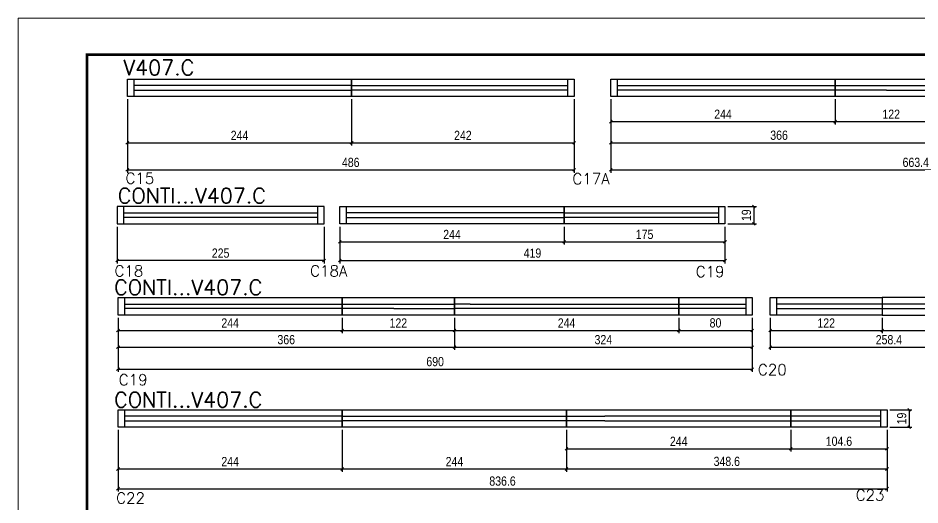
# Model space of a CAD drawing. Extents: x 567194 to 573448, y 6745 to 10093.
# Drawn here: x 570378 to 571359, y 8414 to 8944 of the extents above; entities that cross this region are included whole.
import ezdxf

# ---------------------------------------------------------------- set-up
doc = ezdxf.new("R2010")
doc.units = 0
doc.linetypes.add('DASHED', pattern=[0.75, 0.5, -0.25])
doc.layers.get('0').update_dxf_attribs({"linetype": 'CONTINUOUS'})
doc.layers.get('DEFPOINTS').update_dxf_attribs({"linetype": 'CONTINUOUS'})
for name, color, linetype in [('5', 5, 'CONTINUOUS'), ('COTA', 241, 'CONTINUOUS'), ('NOMENCLATURA', 7, 'CONTINUOUS'), ('Painéis', 200, 'CONTINUOUS'), ('SARR_2.2x7', 40, 'CONTINUOUS')]:
    doc.layers.add(name, color=color, linetype=linetype)
doc.layers.add('Folhas', color=255, linetype='CONTINUOUS', lineweight=9)
doc.layers.add('SARRAFO DE PRESSAO', color=251, linetype='DASHED', lineweight=9)
doc.styles.add('COTA TECNICA', font='techl___.ttf', dxfattribs={"height": 10})
doc.styles.add('COTA TECNICA-50', font='techl___.ttf', dxfattribs={"height": 10})
doc.styles.get("Standard").update_dxf_attribs({"font": 'ROMANS.SHX'})
doc.dimstyles.new('COTA PAINEL-50', dxfattribs={"dimtxt": 10, "dimasz": 3, "dimexe": 3, "dimexo": 3, "dimgap": 3, "dimtad": 1, "dimdec": 1, "dimzin": 12, "dimdsep": 46, "dimtxsty": 'COTA TECNICA-50', "dimblk1": 'OBLIQUE', "dimblk2": 'OBLIQUE', "dimsah": 1, "dimcen": 0.9, "dimclrd": 4, "dimclre": 4, "dimclrt": 240, "dimadec": 1, "dimazin": 3, "dimtfac": 1, "dimtdec": 1, "dimtmove": 0, "dimatfit": 3, "dimfxl": 1, "dimtolj": 1, "dimtzin": 12, "dimarcsym": 0})
doc.dimstyles.new('PAINEL', dxfattribs={"dimtxt": 10, "dimasz": 3, "dimexe": 3, "dimexo": 3, "dimgap": 3, "dimtad": 1, "dimdec": 1, "dimzin": 12, "dimdsep": 46, "dimtxsty": 'COTA TECNICA', "dimblk1": 'OBLIQUE', "dimblk2": 'OBLIQUE', "dimsah": 1, "dimcen": 0.9, "dimclrd": 4, "dimclre": 4, "dimclrt": 240, "dimadec": 1, "dimazin": 3, "dimtfac": 1, "dimtdec": 1, "dimtmove": 0, "dimatfit": 3, "dimfxl": 1, "dimtolj": 1, "dimtzin": 12, "dimarcsym": 0})

# ---------------------------------------------------------------- blocks, each defined once
blk = doc.blocks.new('9999999999')
at = {"layer": 'Folhas'}
blk.add_lwpolyline([(98138.98, 34190.21), (99623.98, 34190.21), (99623.98, 35240.21), (98138.98, 35240.21)], close=True, dxfattribs=at)
at = {"layer": 'Folhas', "color": 30, "const_width": 3}
blk.add_lwpolyline([(98213.98, 34230.21), (99583.98, 34230.21), (99583.98, 35200.21), (98213.98, 35200.21)], close=True, dxfattribs=at)
blk = doc.blocks.new('_Oblique')
at = {"color": 0, "linetype": 'ByBlock', "lineweight": -2}
blk.add_line((-0.5, -0.5), (0.5, 0.5), dxfattribs=at)
blk = doc.blocks.new('*D55')
at = {"layer": 'COTA', "color": 4, "linetype": 'ByBlock', "lineweight": -2, "transparency": 16777216}
for p, q in [((570496.63, 8855.63), (570496.63, 8775.73)), ((570982.63, 8855.63), (570982.63, 8775.73)), ((570496.63, 8778.73), (570982.63, 8778.73))]:
    blk.add_line(p, q, dxfattribs=at)
at = {"layer": 'DEFPOINTS', "color": 0, "linetype": 'ByBlock', "transparency": 16777216}
for p in [(570496.63, 8858.63), (570982.63, 8858.63), (570982.63, 8778.73)]:
    blk.add_point(p, dxfattribs=at)
at = {"layer": 'COTA', "color": 4, "linetype": 'ByBlock', "lineweight": -2, "transparency": 16777216, "xscale": 3, "yscale": 3, "zscale": 3, "rotation": 180}
blk.add_blockref('_Oblique', (570496.63, 8778.73), dxfattribs=at)
at = {"layer": 'COTA', "color": 4, "linetype": 'ByBlock', "lineweight": -2, "transparency": 16777216, "xscale": 3, "yscale": 3, "zscale": 3}
blk.add_blockref('_Oblique', (570982.63, 8778.73), dxfattribs=at)
at = {"layer": 'COTA', "color": 240, "linetype": 'ByBlock', "transparency": 16777216, "insert": (570739.63, 8786.86), "char_height": 10, "attachment_point": 5, "style": 'COTA TECNICA-50'}
blk.add_mtext('\\A1;486', dxfattribs=at)
blk = doc.blocks.new('*D169')
at = {"layer": 'COTA', "color": 4, "linetype": 'ByBlock', "lineweight": -2, "transparency": 16777216}
for p, q in [((570496.63, 8855.63), (570496.63, 8805.23)), ((570740.63, 8855.63), (570740.63, 8805.23)), ((570496.63, 8808.23), (570740.63, 8808.23))]:
    blk.add_line(p, q, dxfattribs=at)
at = {"layer": 'DEFPOINTS', "color": 0, "linetype": 'ByBlock', "transparency": 16777216}
for p in [(570496.63, 8858.63), (570740.63, 8858.63), (570740.63, 8808.23)]:
    blk.add_point(p, dxfattribs=at)
at = {"layer": 'COTA', "color": 4, "linetype": 'ByBlock', "lineweight": -2, "transparency": 16777216, "xscale": 3, "yscale": 3, "zscale": 3, "rotation": 180}
blk.add_blockref('_Oblique', (570496.63, 8808.23), dxfattribs=at)
at = {"layer": 'COTA', "color": 4, "linetype": 'ByBlock', "lineweight": -2, "transparency": 16777216, "xscale": 3, "yscale": 3, "zscale": 3}
blk.add_blockref('_Oblique', (570740.63, 8808.23), dxfattribs=at)
at = {"layer": 'COTA', "color": 240, "linetype": 'ByBlock', "transparency": 16777216, "insert": (570618.63, 8816.3), "char_height": 10, "attachment_point": 5, "style": 'COTA TECNICA-50'}
blk.add_mtext('\\A1;244', dxfattribs=at)
blk = doc.blocks.new('*D56')
at = {"layer": 'COTA', "color": 4, "linetype": 'ByBlock', "lineweight": -2, "transparency": 16777216}
for p, q in [((570740.63, 8855.63), (570740.63, 8805.23)), ((570982.63, 8855.63), (570982.63, 8805.23)), ((570740.63, 8808.23), (570982.63, 8808.23))]:
    blk.add_line(p, q, dxfattribs=at)
at = {"layer": 'DEFPOINTS', "color": 0, "linetype": 'ByBlock', "transparency": 16777216}
for p in [(570740.63, 8858.63), (570982.63, 8858.63), (570982.63, 8808.23)]:
    blk.add_point(p, dxfattribs=at)
at = {"layer": 'COTA', "color": 4, "linetype": 'ByBlock', "lineweight": -2, "transparency": 16777216, "xscale": 3, "yscale": 3, "zscale": 3, "rotation": 180}
blk.add_blockref('_Oblique', (570740.63, 8808.23), dxfattribs=at)
at = {"layer": 'COTA', "color": 4, "linetype": 'ByBlock', "lineweight": -2, "transparency": 16777216, "xscale": 3, "yscale": 3, "zscale": 3}
blk.add_blockref('_Oblique', (570982.63, 8808.23), dxfattribs=at)
at = {"layer": 'COTA', "color": 240, "linetype": 'ByBlock', "transparency": 16777216, "insert": (570861.63, 8816.3), "char_height": 10, "attachment_point": 5, "style": 'COTA TECNICA-50'}
blk.add_mtext('\\A1;242', dxfattribs=at)
blk = doc.blocks.new('*D57')
at = {"layer": 'COTA', "color": 4, "linetype": 'ByBlock', "lineweight": -2, "transparency": 16777216}
for p, q in [((571022.63, 8855.63), (571022.63, 8775.73)), ((571686.06, 8855.63), (571686.06, 8775.73)), ((571022.63, 8778.73), (571686.06, 8778.73))]:
    blk.add_line(p, q, dxfattribs=at)
at = {"layer": 'DEFPOINTS', "color": 0, "linetype": 'ByBlock', "transparency": 16777216}
for p in [(571022.63, 8858.63), (571686.06, 8858.63), (571686.06, 8778.73)]:
    blk.add_point(p, dxfattribs=at)
at = {"layer": 'COTA', "color": 4, "linetype": 'ByBlock', "lineweight": -2, "transparency": 16777216, "xscale": 3, "yscale": 3, "zscale": 3, "rotation": 180}
blk.add_blockref('_Oblique', (571022.63, 8778.73), dxfattribs=at)
at = {"layer": 'COTA', "color": 4, "linetype": 'ByBlock', "lineweight": -2, "transparency": 16777216, "xscale": 3, "yscale": 3, "zscale": 3}
blk.add_blockref('_Oblique', (571686.06, 8778.73), dxfattribs=at)
at = {"layer": 'COTA', "color": 240, "linetype": 'ByBlock', "transparency": 16777216, "insert": (571354.35, 8786.95), "char_height": 10, "attachment_point": 5, "style": 'COTA TECNICA-50'}
blk.add_mtext('\\A1;663.4', dxfattribs=at)
blk = doc.blocks.new('*D170')
at = {"layer": 'COTA', "color": 4, "linetype": 'ByBlock', "lineweight": -2, "transparency": 16777216}
for p, q in [((571022.63, 8855.63), (571022.63, 8828.28)), ((571266.63, 8855.63), (571266.63, 8828.28)), ((571022.63, 8831.28), (571266.63, 8831.28))]:
    blk.add_line(p, q, dxfattribs=at)
at = {"layer": 'DEFPOINTS', "color": 0, "linetype": 'ByBlock', "transparency": 16777216}
for p in [(571022.63, 8858.63), (571266.63, 8858.63), (571266.63, 8831.28)]:
    blk.add_point(p, dxfattribs=at)
at = {"layer": 'COTA', "color": 4, "linetype": 'ByBlock', "lineweight": -2, "transparency": 16777216, "xscale": 3, "yscale": 3, "zscale": 3, "rotation": 180}
blk.add_blockref('_Oblique', (571022.63, 8831.28), dxfattribs=at)
at = {"layer": 'COTA', "color": 4, "linetype": 'ByBlock', "lineweight": -2, "transparency": 16777216, "xscale": 3, "yscale": 3, "zscale": 3}
blk.add_blockref('_Oblique', (571266.63, 8831.28), dxfattribs=at)
at = {"layer": 'COTA', "color": 240, "linetype": 'ByBlock', "transparency": 16777216, "insert": (571144.63, 8839.35), "char_height": 10, "attachment_point": 5, "style": 'COTA TECNICA-50'}
blk.add_mtext('\\A1;244', dxfattribs=at)
blk = doc.blocks.new('*D171')
at = {"layer": 'COTA', "color": 4, "linetype": 'ByBlock', "lineweight": -2, "transparency": 16777216}
for p, q in [((571266.63, 8855.63), (571266.63, 8828.28)), ((571388.63, 8855.63), (571388.63, 8828.28)), ((571266.63, 8831.28), (571388.63, 8831.28))]:
    blk.add_line(p, q, dxfattribs=at)
at = {"layer": 'DEFPOINTS', "color": 0, "linetype": 'ByBlock', "transparency": 16777216}
for p in [(571266.63, 8858.63), (571388.63, 8858.63), (571388.63, 8831.28)]:
    blk.add_point(p, dxfattribs=at)
at = {"layer": 'COTA', "color": 4, "linetype": 'ByBlock', "lineweight": -2, "transparency": 16777216, "xscale": 3, "yscale": 3, "zscale": 3, "rotation": 180}
blk.add_blockref('_Oblique', (571266.63, 8831.28), dxfattribs=at)
at = {"layer": 'COTA', "color": 4, "linetype": 'ByBlock', "lineweight": -2, "transparency": 16777216, "xscale": 3, "yscale": 3, "zscale": 3}
blk.add_blockref('_Oblique', (571388.63, 8831.28), dxfattribs=at)
at = {"layer": 'COTA', "color": 240, "linetype": 'ByBlock', "transparency": 16777216, "insert": (571327.63, 8839.34), "char_height": 10, "attachment_point": 5, "style": 'COTA TECNICA-50'}
blk.add_mtext('\\A1;122', dxfattribs=at)
blk = doc.blocks.new('*D172')
at = {"layer": 'COTA', "color": 4, "linetype": 'ByBlock', "lineweight": -2, "transparency": 16777216}
for p, q in [((570485.58, 8716.95), (570485.58, 8677.06)), ((570710.58, 8716.95), (570710.58, 8677.06)), ((570710.58, 8680.06), (570485.58, 8680.06))]:
    blk.add_line(p, q, dxfattribs=at)
at = {"layer": 'DEFPOINTS', "color": 0, "linetype": 'ByBlock', "transparency": 16777216}
for p in [(570485.58, 8719.95), (570710.58, 8719.95), (570485.58, 8680.06)]:
    blk.add_point(p, dxfattribs=at)
at = {"layer": 'COTA', "color": 4, "linetype": 'ByBlock', "lineweight": -2, "transparency": 16777216, "xscale": 3, "yscale": 3, "zscale": 3, "rotation": 180}
blk.add_blockref('_Oblique', (570485.58, 8680.06), dxfattribs=at)
at = {"layer": 'COTA', "color": 4, "linetype": 'ByBlock', "lineweight": -2, "transparency": 16777216, "xscale": 3, "yscale": 3, "zscale": 3}
blk.add_blockref('_Oblique', (570710.58, 8680.06), dxfattribs=at)
at = {"layer": 'COTA', "color": 240, "linetype": 'ByBlock', "transparency": 16777216, "insert": (570598.08, 8688.17), "char_height": 10, "attachment_point": 5, "style": 'COTA TECNICA-50'}
blk.add_mtext('\\A1;225', dxfattribs=at)
blk = doc.blocks.new('*D59')
at = {"layer": 'COTA', "color": 4, "linetype": 'ByBlock', "lineweight": -2, "transparency": 16777216}
for p, q in [((570727.84, 8716.95), (570727.84, 8677.06)), ((571146.81, 8716.95), (571146.81, 8677.06)), ((570727.84, 8680.06), (571146.81, 8680.06))]:
    blk.add_line(p, q, dxfattribs=at)
at = {"layer": 'DEFPOINTS', "color": 0, "linetype": 'ByBlock', "transparency": 16777216}
for p in [(570727.84, 8719.95), (571146.81, 8719.95), (571146.81, 8680.06)]:
    blk.add_point(p, dxfattribs=at)
at = {"layer": 'COTA', "color": 4, "linetype": 'ByBlock', "lineweight": -2, "transparency": 16777216, "xscale": 3, "yscale": 3, "zscale": 3, "rotation": 180}
blk.add_blockref('_Oblique', (570727.84, 8680.06), dxfattribs=at)
at = {"layer": 'COTA', "color": 4, "linetype": 'ByBlock', "lineweight": -2, "transparency": 16777216, "xscale": 3, "yscale": 3, "zscale": 3}
blk.add_blockref('_Oblique', (571146.81, 8680.06), dxfattribs=at)
at = {"layer": 'COTA', "color": 240, "linetype": 'ByBlock', "transparency": 16777216, "insert": (570937.33, 8688.16), "char_height": 10, "attachment_point": 5, "style": 'COTA TECNICA-50'}
blk.add_mtext('\\A1;419', dxfattribs=at)
blk = doc.blocks.new('*D173')
at = {"layer": 'COTA', "color": 4, "linetype": 'ByBlock', "lineweight": -2, "transparency": 16777216}
for p, q in [((570727.84, 8716.95), (570727.84, 8697.42)), ((570971.84, 8716.95), (570971.84, 8697.42)), ((570727.84, 8700.42), (570971.84, 8700.42))]:
    blk.add_line(p, q, dxfattribs=at)
at = {"layer": 'DEFPOINTS', "color": 0, "linetype": 'ByBlock', "transparency": 16777216}
for p in [(570727.84, 8719.95), (570971.84, 8719.95), (570971.84, 8700.42)]:
    blk.add_point(p, dxfattribs=at)
at = {"layer": 'COTA', "color": 4, "linetype": 'ByBlock', "lineweight": -2, "transparency": 16777216, "xscale": 3, "yscale": 3, "zscale": 3, "rotation": 180}
blk.add_blockref('_Oblique', (570727.84, 8700.42), dxfattribs=at)
at = {"layer": 'COTA', "color": 4, "linetype": 'ByBlock', "lineweight": -2, "transparency": 16777216, "xscale": 3, "yscale": 3, "zscale": 3}
blk.add_blockref('_Oblique', (570971.84, 8700.42), dxfattribs=at)
at = {"layer": 'COTA', "color": 240, "linetype": 'ByBlock', "transparency": 16777216, "insert": (570849.84, 8708.49), "char_height": 10, "attachment_point": 5, "style": 'COTA TECNICA-50'}
blk.add_mtext('\\A1;244', dxfattribs=at)
blk = doc.blocks.new('*D60')
at = {"layer": 'COTA', "color": 4, "linetype": 'ByBlock', "lineweight": -2, "transparency": 16777216}
for p, q in [((570971.84, 8716.95), (570971.84, 8697.42)), ((571146.81, 8716.95), (571146.81, 8697.42)), ((570971.84, 8700.42), (571146.81, 8700.42))]:
    blk.add_line(p, q, dxfattribs=at)
at = {"layer": 'DEFPOINTS', "color": 0, "linetype": 'ByBlock', "transparency": 16777216}
for p in [(570971.84, 8719.95), (571146.81, 8719.95), (571146.81, 8700.42)]:
    blk.add_point(p, dxfattribs=at)
at = {"layer": 'COTA', "color": 4, "linetype": 'ByBlock', "lineweight": -2, "transparency": 16777216, "xscale": 3, "yscale": 3, "zscale": 3, "rotation": 180}
blk.add_blockref('_Oblique', (570971.84, 8700.42), dxfattribs=at)
at = {"layer": 'COTA', "color": 4, "linetype": 'ByBlock', "lineweight": -2, "transparency": 16777216, "xscale": 3, "yscale": 3, "zscale": 3}
blk.add_blockref('_Oblique', (571146.81, 8700.42), dxfattribs=at)
at = {"layer": 'COTA', "color": 240, "linetype": 'ByBlock', "transparency": 16777216, "insert": (571059.33, 8708.53), "char_height": 10, "attachment_point": 5, "style": 'COTA TECNICA-50'}
blk.add_mtext('\\A1;175', dxfattribs=at)
blk = doc.blocks.new('*D61')
at = {"layer": 'COTA', "color": 4, "linetype": 'ByBlock', "lineweight": -2, "transparency": 16777216}
for p, q in [((570486.46, 8617.79), (570486.46, 8559)), ((571176.49, 8617.79), (571176.49, 8559)), ((570486.46, 8562), (571176.49, 8562))]:
    blk.add_line(p, q, dxfattribs=at)
at = {"layer": 'DEFPOINTS', "color": 0, "linetype": 'ByBlock', "transparency": 16777216}
for p in [(570486.46, 8620.79), (571176.49, 8620.79), (571176.49, 8562)]:
    blk.add_point(p, dxfattribs=at)
at = {"layer": 'COTA', "color": 4, "linetype": 'ByBlock', "lineweight": -2, "transparency": 16777216, "xscale": 3, "yscale": 3, "zscale": 3, "rotation": 180}
blk.add_blockref('_Oblique', (570486.46, 8562), dxfattribs=at)
at = {"layer": 'COTA', "color": 4, "linetype": 'ByBlock', "lineweight": -2, "transparency": 16777216, "xscale": 3, "yscale": 3, "zscale": 3}
blk.add_blockref('_Oblique', (571176.49, 8562), dxfattribs=at)
at = {"layer": 'COTA', "color": 240, "linetype": 'ByBlock', "transparency": 16777216, "insert": (570831.47, 8570.13), "char_height": 10, "attachment_point": 5, "style": 'COTA TECNICA-50'}
blk.add_mtext('\\A1;690', dxfattribs=at)
blk = doc.blocks.new('*D174')
at = {"layer": 'COTA', "color": 4, "linetype": 'ByBlock', "lineweight": -2, "transparency": 16777216}
for p, q in [((570486.46, 8617.79), (570486.46, 8601.11)), ((570730.46, 8617.79), (570730.46, 8601.11)), ((570486.46, 8604.11), (570730.46, 8604.11))]:
    blk.add_line(p, q, dxfattribs=at)
at = {"layer": 'DEFPOINTS', "color": 0, "linetype": 'ByBlock', "transparency": 16777216}
for p in [(570486.46, 8620.79), (570730.46, 8620.79), (570730.46, 8604.11)]:
    blk.add_point(p, dxfattribs=at)
at = {"layer": 'COTA', "color": 4, "linetype": 'ByBlock', "lineweight": -2, "transparency": 16777216, "xscale": 3, "yscale": 3, "zscale": 3, "rotation": 180}
blk.add_blockref('_Oblique', (570486.46, 8604.11), dxfattribs=at)
at = {"layer": 'COTA', "color": 4, "linetype": 'ByBlock', "lineweight": -2, "transparency": 16777216, "xscale": 3, "yscale": 3, "zscale": 3}
blk.add_blockref('_Oblique', (570730.46, 8604.11), dxfattribs=at)
at = {"layer": 'COTA', "color": 240, "linetype": 'ByBlock', "transparency": 16777216, "insert": (570608.46, 8612.19), "char_height": 10, "attachment_point": 5, "style": 'COTA TECNICA-50'}
blk.add_mtext('\\A1;244', dxfattribs=at)
blk = doc.blocks.new('*D175')
at = {"layer": 'COTA', "color": 4, "linetype": 'ByBlock', "lineweight": -2, "transparency": 16777216}
for p, q in [((570730.46, 8617.79), (570730.46, 8601.11)), ((570852.46, 8617.79), (570852.46, 8601.11)), ((570730.46, 8604.11), (570852.46, 8604.11))]:
    blk.add_line(p, q, dxfattribs=at)
at = {"layer": 'DEFPOINTS', "color": 0, "linetype": 'ByBlock', "transparency": 16777216}
for p in [(570730.46, 8620.79), (570852.46, 8620.79), (570852.46, 8604.11)]:
    blk.add_point(p, dxfattribs=at)
at = {"layer": 'COTA', "color": 4, "linetype": 'ByBlock', "lineweight": -2, "transparency": 16777216, "xscale": 3, "yscale": 3, "zscale": 3, "rotation": 180}
blk.add_blockref('_Oblique', (570730.46, 8604.11), dxfattribs=at)
at = {"layer": 'COTA', "color": 4, "linetype": 'ByBlock', "lineweight": -2, "transparency": 16777216, "xscale": 3, "yscale": 3, "zscale": 3}
blk.add_blockref('_Oblique', (570852.46, 8604.11), dxfattribs=at)
at = {"layer": 'COTA', "color": 240, "linetype": 'ByBlock', "transparency": 16777216, "insert": (570791.46, 8612.17), "char_height": 10, "attachment_point": 5, "style": 'COTA TECNICA-50'}
blk.add_mtext('\\A1;122', dxfattribs=at)
blk = doc.blocks.new('*D62')
at = {"layer": 'COTA', "color": 4, "linetype": 'ByBlock', "lineweight": -2, "transparency": 16777216}
for p, q in [((571096.46, 8617.79), (571096.46, 8601.11)), ((571176.49, 8617.79), (571176.49, 8601.11)), ((571096.46, 8604.11), (571176.49, 8604.11))]:
    blk.add_line(p, q, dxfattribs=at)
at = {"layer": 'DEFPOINTS', "color": 0, "linetype": 'ByBlock', "transparency": 16777216}
for p in [(571096.46, 8620.79), (571176.49, 8620.79), (571176.49, 8604.11)]:
    blk.add_point(p, dxfattribs=at)
at = {"layer": 'COTA', "color": 4, "linetype": 'ByBlock', "lineweight": -2, "transparency": 16777216, "xscale": 3, "yscale": 3, "zscale": 3, "rotation": 180}
blk.add_blockref('_Oblique', (571096.46, 8604.11), dxfattribs=at)
at = {"layer": 'COTA', "color": 4, "linetype": 'ByBlock', "lineweight": -2, "transparency": 16777216, "xscale": 3, "yscale": 3, "zscale": 3}
blk.add_blockref('_Oblique', (571176.49, 8604.11), dxfattribs=at)
at = {"layer": 'COTA', "color": 240, "linetype": 'ByBlock', "transparency": 16777216, "insert": (571136.47, 8612.24), "char_height": 10, "attachment_point": 5, "style": 'COTA TECNICA-50'}
blk.add_mtext('\\A1;80', dxfattribs=at)
blk = doc.blocks.new('*D177')
at = {"layer": 'COTA', "color": 4, "linetype": 'ByBlock', "lineweight": -2, "transparency": 16777216}
for p, q in [((571149.81, 8738.95), (571181.2, 8738.95)), ((571178.2, 8738.95), (571178.2, 8719.95)), ((571149.81, 8719.95), (571181.2, 8719.95))]:
    blk.add_line(p, q, dxfattribs=at)
at = {"layer": 'DEFPOINTS', "color": 0, "linetype": 'ByBlock', "transparency": 16777216}
for p in [(571146.81, 8738.95), (571146.81, 8719.95), (571178.2, 8719.95)]:
    blk.add_point(p, dxfattribs=at)
at = {"layer": 'COTA', "color": 4, "linetype": 'ByBlock', "lineweight": -2, "transparency": 16777216, "xscale": 3, "yscale": 3, "zscale": 3}
for p, rotation in [((571178.2, 8738.95), 90), ((571178.2, 8719.95), 270)]:
    blk.add_blockref('_Oblique', p, dxfattribs=dict(at, rotation=rotation))
at = {"layer": 'COTA', "color": 240, "linetype": 'ByBlock', "transparency": 16777216, "insert": (571170.11, 8729.45), "char_height": 10, "attachment_point": 5, "rotation": 90, "style": 'COTA TECNICA-50'}
blk.add_mtext('\\A1;19', dxfattribs=at)
blk = doc.blocks.new('*D178')
at = {"layer": 'COTA', "color": 4, "linetype": 'ByBlock', "lineweight": -2, "transparency": 16777216}
for p, q in [((571195.92, 8617.79), (571195.92, 8582.8)), ((571454.32, 8617.79), (571454.32, 8582.8)), ((571195.92, 8585.8), (571454.32, 8585.8))]:
    blk.add_line(p, q, dxfattribs=at)
at = {"layer": 'DEFPOINTS', "color": 0, "linetype": 'ByBlock', "transparency": 16777216}
for p in [(571195.92, 8620.79), (571454.32, 8620.79), (571454.32, 8585.8)]:
    blk.add_point(p, dxfattribs=at)
at = {"layer": 'COTA', "color": 4, "linetype": 'ByBlock', "lineweight": -2, "transparency": 16777216, "xscale": 3, "yscale": 3, "zscale": 3, "rotation": 180}
blk.add_blockref('_Oblique', (571195.92, 8585.8), dxfattribs=at)
at = {"layer": 'COTA', "color": 4, "linetype": 'ByBlock', "lineweight": -2, "transparency": 16777216, "xscale": 3, "yscale": 3, "zscale": 3}
blk.add_blockref('_Oblique', (571454.32, 8585.8), dxfattribs=at)
at = {"layer": 'COTA', "color": 240, "linetype": 'ByBlock', "transparency": 16777216, "insert": (571325.12, 8593.93), "char_height": 10, "attachment_point": 5, "style": 'COTA TECNICA-50'}
blk.add_mtext('\\A1;258.4', dxfattribs=at)
blk = doc.blocks.new('*D179')
at = {"layer": 'COTA', "color": 4, "linetype": 'ByBlock', "lineweight": -2, "transparency": 16777216}
for p, q in [((571195.92, 8617.79), (571195.92, 8601.11)), ((571317.92, 8617.79), (571317.92, 8601.11)), ((571195.92, 8604.11), (571317.92, 8604.11))]:
    blk.add_line(p, q, dxfattribs=at)
at = {"layer": 'DEFPOINTS', "color": 0, "linetype": 'ByBlock', "transparency": 16777216}
for p in [(571195.92, 8620.79), (571317.92, 8620.79), (571317.92, 8604.11)]:
    blk.add_point(p, dxfattribs=at)
at = {"layer": 'COTA', "color": 4, "linetype": 'ByBlock', "lineweight": -2, "transparency": 16777216, "xscale": 3, "yscale": 3, "zscale": 3}
for p, rotation in [((571195.92, 8604.11), 180.0000727987055), ((571317.92, 8604.11), 7.279870543824064e-05)]:
    blk.add_blockref('_Oblique', p, dxfattribs=dict(at, rotation=rotation))
at = {"layer": 'COTA', "color": 240, "linetype": 'ByBlock', "transparency": 16777216, "insert": (571256.92, 8612.17), "char_height": 10, "attachment_point": 5, "rotation": 0.00007, "style": 'COTA TECNICA-50'}
blk.add_mtext('\\A1;122', dxfattribs=at)
blk = doc.blocks.new('*D180')
at = {"layer": 'COTA', "color": 4, "linetype": 'ByBlock', "lineweight": -2, "transparency": 16777216}
for p, q in [((571317.92, 8617.79), (571317.92, 8601.11)), ((571454.32, 8617.79), (571454.32, 8601.11)), ((571317.92, 8604.11), (571454.32, 8604.11))]:
    blk.add_line(p, q, dxfattribs=at)
at = {"layer": 'DEFPOINTS', "color": 0, "linetype": 'ByBlock', "transparency": 16777216}
for p in [(571317.92, 8620.79), (571454.32, 8620.79), (571454.32, 8604.11)]:
    blk.add_point(p, dxfattribs=at)
at = {"layer": 'COTA', "color": 4, "linetype": 'ByBlock', "lineweight": -2, "transparency": 16777216, "xscale": 3, "yscale": 3, "zscale": 3, "rotation": 180}
blk.add_blockref('_Oblique', (571317.92, 8604.11), dxfattribs=at)
at = {"layer": 'COTA', "color": 4, "linetype": 'ByBlock', "lineweight": -2, "transparency": 16777216, "xscale": 3, "yscale": 3, "zscale": 3}
blk.add_blockref('_Oblique', (571454.32, 8604.11), dxfattribs=at)
at = {"layer": 'COTA', "color": 240, "linetype": 'ByBlock', "transparency": 16777216, "insert": (571386.12, 8612.33), "char_height": 10, "attachment_point": 5, "style": 'COTA TECNICA-50'}
blk.add_mtext('\\A1;136.4', dxfattribs=at)
blk = doc.blocks.new('*D65')
at = {"layer": 'COTA', "color": 4, "linetype": 'ByBlock', "lineweight": -2, "transparency": 16777216}
for p, q in [((570486.46, 8495.75), (570486.46, 8428.86)), ((571323.09, 8495.75), (571323.09, 8428.86)), ((570486.46, 8431.86), (571323.09, 8431.86))]:
    blk.add_line(p, q, dxfattribs=at)
at = {"layer": 'DEFPOINTS', "color": 0, "linetype": 'ByBlock', "transparency": 16777216}
for p in [(570486.46, 8498.75), (571323.09, 8498.75), (571323.09, 8431.86)]:
    blk.add_point(p, dxfattribs=at)
at = {"layer": 'COTA', "color": 4, "linetype": 'ByBlock', "lineweight": -2, "transparency": 16777216, "xscale": 3, "yscale": 3, "zscale": 3, "rotation": 180}
blk.add_blockref('_Oblique', (570486.46, 8431.86), dxfattribs=at)
at = {"layer": 'COTA', "color": 4, "linetype": 'ByBlock', "lineweight": -2, "transparency": 16777216, "xscale": 3, "yscale": 3, "zscale": 3}
blk.add_blockref('_Oblique', (571323.09, 8431.86), dxfattribs=at)
at = {"layer": 'COTA', "color": 240, "linetype": 'ByBlock', "transparency": 16777216, "insert": (570904.77, 8440.1), "char_height": 10, "attachment_point": 5, "style": 'COTA TECNICA-50'}
blk.add_mtext('\\A1;836.6', dxfattribs=at)
blk = doc.blocks.new('*D181')
at = {"layer": 'COTA', "color": 4, "linetype": 'ByBlock', "lineweight": -2, "transparency": 16777216}
for p, q in [((570486.46, 8495.75), (570486.46, 8450.3)), ((570730.46, 8495.75), (570730.46, 8450.3)), ((570486.46, 8453.3), (570730.46, 8453.3))]:
    blk.add_line(p, q, dxfattribs=at)
at = {"layer": 'DEFPOINTS', "color": 0, "linetype": 'ByBlock', "transparency": 16777216}
for p in [(570486.46, 8498.75), (570730.46, 8498.75), (570730.46, 8453.3)]:
    blk.add_point(p, dxfattribs=at)
at = {"layer": 'COTA', "color": 4, "linetype": 'ByBlock', "lineweight": -2, "transparency": 16777216, "xscale": 3, "yscale": 3, "zscale": 3, "rotation": 180}
blk.add_blockref('_Oblique', (570486.46, 8453.3), dxfattribs=at)
at = {"layer": 'COTA', "color": 4, "linetype": 'ByBlock', "lineweight": -2, "transparency": 16777216, "xscale": 3, "yscale": 3, "zscale": 3}
blk.add_blockref('_Oblique', (570730.46, 8453.3), dxfattribs=at)
at = {"layer": 'COTA', "color": 240, "linetype": 'ByBlock', "transparency": 16777216, "insert": (570608.46, 8461.37), "char_height": 10, "attachment_point": 5, "style": 'COTA TECNICA-50'}
blk.add_mtext('\\A1;244', dxfattribs=at)
blk = doc.blocks.new('*D182')
at = {"layer": 'COTA', "color": 4, "linetype": 'ByBlock', "lineweight": -2, "transparency": 16777216}
for p, q in [((570730.46, 8495.75), (570730.46, 8450.3)), ((570974.46, 8495.75), (570974.46, 8450.3)), ((570730.46, 8453.3), (570974.46, 8453.3))]:
    blk.add_line(p, q, dxfattribs=at)
at = {"layer": 'DEFPOINTS', "color": 0, "linetype": 'ByBlock', "transparency": 16777216}
for p in [(570730.46, 8498.75), (570974.46, 8498.75), (570974.46, 8453.3)]:
    blk.add_point(p, dxfattribs=at)
at = {"layer": 'COTA', "color": 4, "linetype": 'ByBlock', "lineweight": -2, "transparency": 16777216, "xscale": 3, "yscale": 3, "zscale": 3, "rotation": 180}
blk.add_blockref('_Oblique', (570730.46, 8453.3), dxfattribs=at)
at = {"layer": 'COTA', "color": 4, "linetype": 'ByBlock', "lineweight": -2, "transparency": 16777216, "xscale": 3, "yscale": 3, "zscale": 3}
blk.add_blockref('_Oblique', (570974.46, 8453.3), dxfattribs=at)
at = {"layer": 'COTA', "color": 240, "linetype": 'ByBlock', "transparency": 16777216, "insert": (570852.46, 8461.37), "char_height": 10, "attachment_point": 5, "style": 'COTA TECNICA-50'}
blk.add_mtext('\\A1;244', dxfattribs=at)
blk = doc.blocks.new('*D183')
at = {"layer": 'COTA', "color": 4, "linetype": 'ByBlock', "lineweight": -2, "transparency": 16777216}
for p, q in [((570974.46, 8495.75), (570974.46, 8472.33)), ((571218.46, 8495.75), (571218.46, 8472.33)), ((570974.46, 8475.33), (571218.46, 8475.33))]:
    blk.add_line(p, q, dxfattribs=at)
at = {"layer": 'DEFPOINTS', "color": 0, "linetype": 'ByBlock', "transparency": 16777216}
for p in [(570974.46, 8498.75), (571218.46, 8498.75), (571218.46, 8475.33)]:
    blk.add_point(p, dxfattribs=at)
at = {"layer": 'COTA', "color": 4, "linetype": 'ByBlock', "lineweight": -2, "transparency": 16777216, "xscale": 3, "yscale": 3, "zscale": 3, "rotation": 180}
blk.add_blockref('_Oblique', (570974.46, 8475.33), dxfattribs=at)
at = {"layer": 'COTA', "color": 4, "linetype": 'ByBlock', "lineweight": -2, "transparency": 16777216, "xscale": 3, "yscale": 3, "zscale": 3}
blk.add_blockref('_Oblique', (571218.46, 8475.33), dxfattribs=at)
at = {"layer": 'COTA', "color": 240, "linetype": 'ByBlock', "transparency": 16777216, "insert": (571096.46, 8483.4), "char_height": 10, "attachment_point": 5, "style": 'COTA TECNICA-50'}
blk.add_mtext('\\A1;244', dxfattribs=at)
blk = doc.blocks.new('*D66')
at = {"layer": 'COTA', "color": 4, "linetype": 'ByBlock', "lineweight": -2, "transparency": 16777216}
for p, q in [((571218.46, 8495.75), (571218.46, 8472.33)), ((571323.09, 8495.75), (571323.09, 8472.33)), ((571218.46, 8475.33), (571323.09, 8475.33))]:
    blk.add_line(p, q, dxfattribs=at)
at = {"layer": 'DEFPOINTS', "color": 0, "linetype": 'ByBlock', "transparency": 16777216}
for p in [(571218.46, 8498.75), (571323.09, 8498.75), (571323.09, 8475.33)]:
    blk.add_point(p, dxfattribs=at)
at = {"layer": 'COTA', "color": 4, "linetype": 'ByBlock', "lineweight": -2, "transparency": 16777216, "xscale": 3, "yscale": 3, "zscale": 3, "rotation": 180}
blk.add_blockref('_Oblique', (571218.46, 8475.33), dxfattribs=at)
at = {"layer": 'COTA', "color": 4, "linetype": 'ByBlock', "lineweight": -2, "transparency": 16777216, "xscale": 3, "yscale": 3, "zscale": 3}
blk.add_blockref('_Oblique', (571323.09, 8475.33), dxfattribs=at)
at = {"layer": 'COTA', "color": 240, "linetype": 'ByBlock', "transparency": 16777216, "insert": (571270.77, 8483.43), "char_height": 10, "attachment_point": 5, "style": 'COTA TECNICA-50'}
blk.add_mtext('\\A1;104.6', dxfattribs=at)
blk = doc.blocks.new('*D74')
at = {"layer": 'COTA', "color": 4, "linetype": 'ByBlock', "lineweight": -2, "transparency": 16777216}
for p, q in [((571326.09, 8517.75), (571350.12, 8517.75)), ((571347.12, 8517.75), (571347.12, 8498.75)), ((571326.09, 8498.75), (571350.12, 8498.75))]:
    blk.add_line(p, q, dxfattribs=at)
at = {"layer": 'DEFPOINTS', "color": 0, "linetype": 'ByBlock', "transparency": 16777216}
for p in [(571323.09, 8517.75), (571323.09, 8498.75), (571347.12, 8498.75)]:
    blk.add_point(p, dxfattribs=at)
at = {"layer": 'COTA', "color": 4, "linetype": 'ByBlock', "lineweight": -2, "transparency": 16777216, "xscale": 3, "yscale": 3, "zscale": 3}
for p, rotation in [((571347.12, 8517.75), 90), ((571347.12, 8498.75), 270)]:
    blk.add_blockref('_Oblique', p, dxfattribs=dict(at, rotation=rotation))
at = {"layer": 'COTA', "color": 240, "linetype": 'ByBlock', "transparency": 16777216, "insert": (571339.03, 8508.25), "char_height": 10, "attachment_point": 5, "rotation": 90, "style": 'COTA TECNICA-50'}
blk.add_mtext('\\A1;19', dxfattribs=at)
blk = doc.blocks.new('*D227')
at = {"layer": 'COTA', "color": 4, "lineweight": -2, "transparency": 16777216}
for p, q in [((571022.63, 8855.63), (571022.63, 8805.23)), ((571388.63, 8855.63), (571388.63, 8805.23)), ((571022.63, 8808.23), (571388.63, 8808.23))]:
    blk.add_line(p, q, dxfattribs=at)
at = {"layer": 'DEFPOINTS', "color": 0, "transparency": 16777216}
for p in [(571022.63, 8858.63), (571388.63, 8858.63), (571388.63, 8808.23)]:
    blk.add_point(p, dxfattribs=at)
at = {"layer": 'COTA', "color": 4, "lineweight": -2, "transparency": 16777216, "xscale": 3, "yscale": 3, "zscale": 3, "rotation": 180}
blk.add_blockref('_Oblique', (571022.63, 8808.23), dxfattribs=at)
at = {"layer": 'COTA', "color": 4, "lineweight": -2, "transparency": 16777216, "xscale": 3, "yscale": 3, "zscale": 3}
blk.add_blockref('_Oblique', (571388.63, 8808.23), dxfattribs=at)
at = {"layer": 'COTA', "color": 240, "transparency": 16777216, "insert": (571205.63, 8816.45), "char_height": 10, "attachment_point": 5, "style": 'COTA TECNICA'}
blk.add_mtext('\\A1;366', dxfattribs=at)
blk = doc.blocks.new('*D99')
at = {"layer": 'COTA', "color": 4, "lineweight": -2, "transparency": 16777216}
for p, q in [((570974.46, 8495.75), (570974.46, 8450.3)), ((571323.09, 8495.75), (571323.09, 8450.3)), ((570974.46, 8453.3), (571323.09, 8453.3))]:
    blk.add_line(p, q, dxfattribs=at)
at = {"layer": 'DEFPOINTS', "color": 0, "transparency": 16777216}
for p in [(570974.46, 8498.75), (571323.09, 8498.75), (571323.09, 8453.3)]:
    blk.add_point(p, dxfattribs=at)
at = {"layer": 'COTA', "color": 4, "lineweight": -2, "transparency": 16777216, "xscale": 3, "yscale": 3, "zscale": 3, "rotation": 180}
blk.add_blockref('_Oblique', (570974.46, 8453.3), dxfattribs=at)
at = {"layer": 'COTA', "color": 4, "lineweight": -2, "transparency": 16777216, "xscale": 3, "yscale": 3, "zscale": 3}
blk.add_blockref('_Oblique', (571323.09, 8453.3), dxfattribs=at)
at = {"layer": 'COTA', "color": 240, "transparency": 16777216, "insert": (571148.77, 8461.54), "char_height": 10, "attachment_point": 5, "style": 'COTA TECNICA'}
blk.add_mtext('\\A1;348.6', dxfattribs=at)
blk = doc.blocks.new('*D231')
at = {"layer": 'COTA', "color": 4, "lineweight": -2, "transparency": 16777216}
for p, q in [((570486.46, 8617.79), (570486.46, 8582.8)), ((570852.46, 8617.79), (570852.46, 8582.8)), ((570486.46, 8585.8), (570852.46, 8585.8))]:
    blk.add_line(p, q, dxfattribs=at)
at = {"layer": 'DEFPOINTS', "color": 0, "transparency": 16777216}
for p in [(570486.46, 8620.79), (570852.46, 8620.79), (570852.46, 8585.8)]:
    blk.add_point(p, dxfattribs=at)
at = {"layer": 'COTA', "color": 4, "lineweight": -2, "transparency": 16777216, "xscale": 3, "yscale": 3, "zscale": 3, "rotation": 180}
blk.add_blockref('_Oblique', (570486.46, 8585.8), dxfattribs=at)
at = {"layer": 'COTA', "color": 4, "lineweight": -2, "transparency": 16777216, "xscale": 3, "yscale": 3, "zscale": 3}
blk.add_blockref('_Oblique', (570852.46, 8585.8), dxfattribs=at)
at = {"layer": 'COTA', "color": 240, "transparency": 16777216, "insert": (570669.46, 8594.02), "char_height": 10, "attachment_point": 5, "style": 'COTA TECNICA'}
blk.add_mtext('\\A1;366', dxfattribs=at)
blk = doc.blocks.new('*D232')
at = {"layer": 'COTA', "color": 4, "lineweight": -2, "transparency": 16777216}
for p, q in [((570852.46, 8617.79), (570852.46, 8582.8)), ((571176.49, 8617.79), (571176.49, 8582.8)), ((570852.46, 8585.8), (571176.49, 8585.8))]:
    blk.add_line(p, q, dxfattribs=at)
at = {"layer": 'DEFPOINTS', "color": 0, "transparency": 16777216}
for p in [(570852.46, 8620.79), (571176.49, 8620.79), (571176.49, 8585.8)]:
    blk.add_point(p, dxfattribs=at)
at = {"layer": 'COTA', "color": 4, "lineweight": -2, "transparency": 16777216, "xscale": 3, "yscale": 3, "zscale": 3, "rotation": 180}
blk.add_blockref('_Oblique', (570852.46, 8585.8), dxfattribs=at)
at = {"layer": 'COTA', "color": 4, "lineweight": -2, "transparency": 16777216, "xscale": 3, "yscale": 3, "zscale": 3}
blk.add_blockref('_Oblique', (571176.49, 8585.8), dxfattribs=at)
at = {"layer": 'COTA', "color": 240, "transparency": 16777216, "insert": (571014.47, 8594.02), "char_height": 10, "attachment_point": 5, "style": 'COTA TECNICA'}
blk.add_mtext('\\A1;324', dxfattribs=at)
blk = doc.blocks.new('*D233')
at = {"layer": 'COTA', "color": 4, "lineweight": -2, "transparency": 16777216}
for p, q in [((570852.46, 8617.79), (570852.46, 8601.11)), ((571096.46, 8617.79), (571096.46, 8601.11)), ((570852.46, 8604.11), (571096.46, 8604.11))]:
    blk.add_line(p, q, dxfattribs=at)
at = {"layer": 'DEFPOINTS', "color": 0, "transparency": 16777216}
for p in [(570852.46, 8620.79), (571096.46, 8620.79), (571096.46, 8604.11)]:
    blk.add_point(p, dxfattribs=at)
at = {"layer": 'COTA', "color": 4, "lineweight": -2, "transparency": 16777216, "xscale": 3, "yscale": 3, "zscale": 3, "rotation": 180}
blk.add_blockref('_Oblique', (570852.46, 8604.11), dxfattribs=at)
at = {"layer": 'COTA', "color": 4, "lineweight": -2, "transparency": 16777216, "xscale": 3, "yscale": 3, "zscale": 3}
blk.add_blockref('_Oblique', (571096.46, 8604.11), dxfattribs=at)
at = {"layer": 'COTA', "color": 240, "transparency": 16777216, "insert": (570974.46, 8612.19), "char_height": 10, "attachment_point": 5, "style": 'COTA TECNICA'}
blk.add_mtext('\\A1;244', dxfattribs=at)

msp = doc.modelspace()

# ---------------------------------------------------------------- linework, layer by layer
at = {"layer": 'Painéis', "linetype": 'Continuous'}
for points in [[(570496.63, 8877.63), (570740.63, 8877.63), (570740.63, 8858.63), (570496.63, 8858.63)], [(570740.63, 8877.63), (570982.63, 8877.63), (570982.63, 8858.63), (570740.63, 8858.63)], [(571022.63, 8877.63), (571266.63, 8877.63), (571266.63, 8858.63), (571022.63, 8858.63)], [(571266.63, 8877.63), (571388.63, 8877.63), (571388.63, 8858.63), (571266.63, 8858.63)], [(570727.84, 8738.95), (570971.84, 8738.95), (570971.84, 8719.95), (570727.84, 8719.95)], [(570971.84, 8738.95), (571146.81, 8738.95), (571146.81, 8719.95), (570971.84, 8719.95)], [(570486.46, 8639.79), (570730.46, 8639.79), (570730.46, 8620.79), (570486.46, 8620.79)], [(570730.46, 8639.79), (570852.46, 8639.79), (570852.46, 8620.79), (570730.46, 8620.79)], [(570852.46, 8639.79), (571096.46, 8639.79), (571096.46, 8620.79), (570852.46, 8620.79)], [(571096.46, 8639.79), (571176.49, 8639.79), (571176.49, 8620.79), (571096.46, 8620.79)], [(571195.92, 8639.79), (571317.92, 8639.79), (571317.92, 8620.79), (571195.92, 8620.79)], [(571317.92, 8620.79), (571454.32, 8620.79), (571454.32, 8639.79), (571317.92, 8639.79)], [(570486.46, 8517.75), (570730.46, 8517.75), (570730.46, 8498.75), (570486.46, 8498.75)], [(570730.46, 8517.75), (570974.46, 8517.75), (570974.46, 8498.75), (570730.46, 8498.75)], [(570974.46, 8517.75), (571218.46, 8517.75), (571218.46, 8498.75), (570974.46, 8498.75)]]:
    msp.add_lwpolyline(points, close=True, dxfattribs=at)
for points in [[(570485.58, 8738.95), (570485.58, 8719.95), (570710.58, 8719.95), (570710.58, 8738.95), (570485.58, 8738.95)], [(571218.46, 8517.75), (571323.09, 8517.76), (571323.09, 8498.75), (571218.45, 8498.75), (571218.46, 8517.75)]]:
    msp.add_lwpolyline(points, dxfattribs=at)
at = {"layer": 'SARR_2.2x7', "linetype": 'Continuous'}
for p, q in [((570503.63, 8877.63), (570503.63, 8858.63)), ((570740.63, 8870.63), (570503.63, 8870.63)), ((570740.63, 8870.63), (570975.63, 8870.63)), ((570975.63, 8877.63), (570975.63, 8858.63)), ((571029.63, 8877.63), (571029.63, 8858.63)), ((571029.63, 8870.63), (571322.63, 8870.63)), ((571322.63, 8870.63), (571388.63, 8870.63)), ((570503.63, 8865.63), (570740.63, 8865.63)), ((570975.63, 8865.63), (570740.63, 8865.63)), ((571322.63, 8865.63), (571029.63, 8865.63)), ((571322.63, 8865.63), (571388.63, 8865.63)), ((570492.58, 8738.95), (570492.58, 8719.95)), ((570703.58, 8738.95), (570703.58, 8719.95)), ((570734.84, 8738.95), (570734.84, 8719.95)), ((571139.81, 8738.95), (571139.81, 8719.95)), ((570492.58, 8731.95), (570703.58, 8731.95)), ((570703.58, 8726.95), (570492.58, 8726.95)), ((570971.84, 8731.95), (570734.84, 8731.95)), ((570734.84, 8726.95), (570971.84, 8726.95)), ((570971.84, 8731.95), (571139.81, 8731.95)), ((571139.81, 8726.95), (570971.84, 8726.95)), ((570493.46, 8639.79), (570493.46, 8620.79)), ((571169.49, 8639.79), (571169.49, 8620.79)), ((571202.92, 8639.79), (571202.92, 8620.79)), ((570493.46, 8632.79), (570786.46, 8632.79)), ((570786.46, 8627.79), (570493.46, 8627.79)), ((570786.46, 8632.79), (570852.46, 8632.79)), ((570786.46, 8627.79), (570852.46, 8627.79)), ((570869.46, 8632.79), (570852.46, 8632.79)), ((570869.46, 8627.79), (570852.46, 8627.79)), ((570869.46, 8632.79), (571169.49, 8632.79)), ((571169.49, 8627.79), (570869.46, 8627.79)), ((571447.32, 8632.79), (571202.92, 8632.79)), ((571202.92, 8627.79), (571447.32, 8627.79)), ((570493.46, 8517.75), (570493.46, 8498.75)), ((571316.09, 8517.75), (571316.09, 8498.75)), ((570730.46, 8510.75), (570493.46, 8510.75)), ((570730.46, 8510.75), (570974.46, 8510.75)), ((570974.46, 8510.75), (571016.06, 8510.69)), ((571316.09, 8510.75), (571016.06, 8510.69)), ((570493.46, 8505.75), (570730.46, 8505.75)), ((570974.46, 8505.75), (570730.46, 8505.75)), ((571016.06, 8505.69), (570974.46, 8505.68)), ((571016.06, 8505.69), (571316.09, 8505.75))]:
    msp.add_line(p, q, dxfattribs=at)

# ---------------------------------------------------------------- block references
at = {"layer": 'SARRAFO DE PRESSAO', "color": 6, "linetype": 'ByBlock'}
msp.add_blockref('9999999999', (472238.73, -26296.18), dxfattribs=at)

# ---------------------------------------------------------------- texts
at = {"layer": '5', "linetype": 'Continuous'}
for s, p in [('C15', (570494.61, 8763.66)), ('C17A', (570980.79, 8763.11)), ('C18', (570482.64, 8662.78)), ('C18A', (570695.43, 8662.82)), ('C19', (571114.95, 8662.04)), ('C20', (571182.6, 8555.32)), ('C19', (570487.26, 8544.34)), ('C23', (571288.95, 8418.98)), ('C22', (570484.41, 8415.69))]:
    msp.add_text(s, height=12, rotation=359.99996, dxfattribs=at).set_placement(p)
at = {"layer": 'NOMENCLATURA', "linetype": 'Continuous'}
for s, p in [('V407.C', (570492.38, 8881.87)), ('CONTI...V407.C', (570486.17, 8742.43)), ('CONTI...V407.C', (570482.2, 8642.65)), ('CONTI...V407.C', (570482.2, 8520.34))]:
    msp.add_text(s, height=16.5, dxfattribs=at).set_placement(p)

# ---------------------------------------------------------------- dimensions: what is measured, and where the dimension line sits
at = {"layer": 'COTA', "linetype": 'ByBlock'}
for base, p1, p2, picture, middle in [((570982.63, 8778.73), (570496.63, 8858.63), (570982.63, 8858.63), '*D55', (570739.63, 8786.86)), ((570982.63, 8808.23), (570740.63, 8858.63), (570982.63, 8858.63), '*D56', (570861.63, 8816.3)), ((571686.06, 8778.73), (571022.63, 8858.63), (571686.06, 8858.63), '*D57', (571354.35, 8786.95)), ((571388.63, 8831.28), (571266.63, 8858.63), (571388.63, 8858.63), '*D171', (571327.63, 8839.34)), ((570485.58, 8680.06), (570710.58, 8719.95), (570485.58, 8719.95), '*D172', (570598.08, 8688.17)), ((571146.81, 8680.06), (570727.84, 8719.95), (571146.81, 8719.95), '*D59', (570937.33, 8688.16)), ((571146.81, 8700.42), (570971.84, 8719.95), (571146.81, 8719.95), '*D60', (571059.33, 8708.53)), ((571176.49, 8562), (570486.46, 8620.79), (571176.49, 8620.79), '*D61', (570831.47, 8570.13)), ((570852.46, 8604.11), (570730.46, 8620.79), (570852.46, 8620.79), '*D175', (570791.46, 8612.17)), ((571176.49, 8604.11), (571096.46, 8620.79), (571176.49, 8620.79), '*D62', (571136.47, 8612.24)), ((571323.09, 8431.86), (570486.46, 8498.75), (571323.09, 8498.75), '*D65', (570904.77, 8440.1)), ((570974.46, 8453.3), (570730.46, 8498.75), (570974.46, 8498.75), '*D182', (570852.46, 8461.37)), ((571218.46, 8475.33), (570974.46, 8498.75), (571218.46, 8498.75), '*D183', (571096.46, 8483.4)), ((571323.09, 8475.33), (571218.46, 8498.75), (571323.09, 8498.75), '*D66', (571270.77, 8483.43))]:
    dim = msp.add_linear_dim(base=base, p1=p1, p2=p2, dimstyle='COTA PAINEL-50', override={"dimarcsym": 1}, dxfattribs=at)
    dim.commit()
    dim.dimension.update_dxf_attribs({"geometry": picture, "text_midpoint": middle})
for p1, p2, distance, picture, middle in [((570496.63, 8858.63), (570740.63, 8858.63), -50.4, '*D169', (570618.63, 8816.3)), ((571022.63, 8858.63), (571266.63, 8858.63), -27.35, '*D170', (571144.63, 8839.35)), ((570727.84, 8719.95), (570971.84, 8719.95), -19.53, '*D173', (570849.84, 8708.49)), ((570486.46, 8620.79), (570730.46, 8620.79), -16.68, '*D174', (570608.46, 8612.19)), ((571195.92, 8620.79), (571454.32, 8620.79), -34.99, '*D178', (571325.12, 8593.93)), ((571195.92, 8620.79), (571317.92, 8620.79), -16.68, '*D179', (571256.92, 8612.17)), ((571317.92, 8620.79), (571454.32, 8620.79), -16.68, '*D180', (571386.12, 8612.33)), ((571323.09, 8517.75), (571323.09, 8498.75), 24.03, '*D74', (571339.03, 8508.25)), ((570486.46, 8498.75), (570730.46, 8498.75), -45.45, '*D181', (570608.46, 8461.37))]:
    dim = msp.add_aligned_dim(p1=p1, p2=p2, distance=distance, dimstyle='COTA PAINEL-50', override={"dimarcsym": 1}, dxfattribs=at)
    dim.commit()
    dim.dimension.update_dxf_attribs({"geometry": picture, "text_midpoint": middle})
at = {"layer": 'COTA'}
for base, p1, p2, picture, middle in [((571388.63, 8808.23), (571022.63, 8858.63), (571388.63, 8858.63), '*D227', (571205.63, 8816.45)), ((570852.46, 8585.8), (570486.46, 8620.79), (570852.46, 8620.79), '*D231', (570669.46, 8594.02)), ((571176.49, 8585.8), (570852.46, 8620.79), (571176.49, 8620.79), '*D232', (571014.47, 8594.02)), ((571096.46, 8604.11), (570852.46, 8620.79), (571096.46, 8620.79), '*D233', (570974.46, 8612.19)), ((571323.09, 8453.3), (570974.46, 8498.75), (571323.09, 8498.75), '*D99', (571148.77, 8461.54))]:
    dim = msp.add_linear_dim(base=base, p1=p1, p2=p2, dimstyle='PAINEL', dxfattribs=at)
    dim.commit()
    dim.dimension.update_dxf_attribs({"geometry": picture, "text_midpoint": middle})
at = {"layer": 'COTA', "linetype": 'ByBlock'}
dim = msp.add_linear_dim(base=(571178.2, 8719.95), p1=(571146.81, 8738.95), p2=(571146.81, 8719.95), angle=90, dimstyle='COTA PAINEL-50', override={"dimarcsym": 1}, dxfattribs=at)
dim.commit()
dim.dimension.update_dxf_attribs({"geometry": '*D177', "text_midpoint": (571170.11, 8729.45)})

doc.saveas('drawing.dxf')
